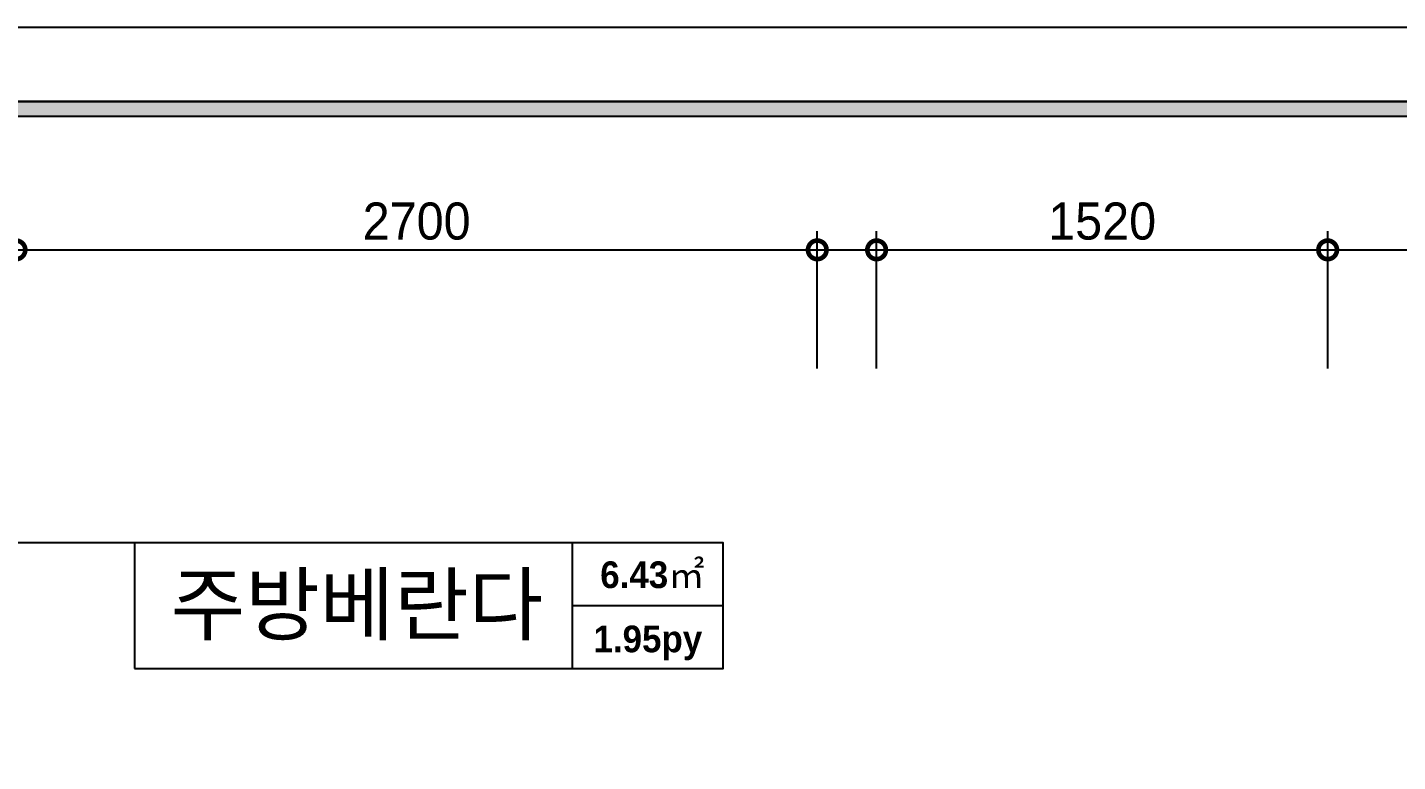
# Model space of a CAD drawing. Header units: millimetres. Extents: x 145965 to 228269, y 99354 to 115204.
# Drawn here: x 179586 to 184203, y 112229 to 114704 of the extents above; entities that cross this region are included whole.
import ezdxf
from ezdxf.enums import TextEntityAlignment as Align

# ---------------------------------------------------------------- set-up
doc = ezdxf.new("R2010")
doc.units = ezdxf.units.MM
doc.header["$LTSCALE"] = 50
for name, color, linetype in [('03-TEXT', 3, 'Continuous'), ('07-DIM WAL', 5, 'Continuous'), ('FORM(YOURNAME)-1', 1, 'Continuous'), ('FORM(YOURNAME)-11', 1, 'Continuous')]:
    doc.layers.add(name, color=color, linetype=linetype)
doc.styles.add('YOURNAME', font='HY울릉도M.TTF')
doc.styles.add('넥슨고딕', font='NEXONLv1GothicBold.ttf')
doc.styles.add('스타일1', font='HY울릉도M.TTF')
doc.styles.add('코레일둥고', font='Korail_Round_Gothic_Medium.ttf')
doc.dimstyles.new('50', dxfattribs={"dimscale": 50, "dimtxt": 2.5, "dimasz": 2.5, "dimexe": 1.25, "dimexo": 2, "dimtad": 1, "dimdec": 0, "dimtxsty": '스타일1', "dimblk": 'DOTSMALL', "dimcen": 2.5, "dimclrd": 1, "dimclre": 1, "dimclrt": 2, "dimadec": 0, "dimazin": 0, "dimtfac": 1, "dimtdec": 0, "dimtix": 1, "dimtmove": 0, "dimatfit": 3, "dimldrblk": 'DOTSMALL', "dimfxl": 1.25, "dimarcsym": 0})

# ---------------------------------------------------------------- blocks, each defined once
blk = doc.blocks.new('FORM-ELEVATION')
at = {"layer": 'FORM(YOURNAME)-11'}
h = blk.add_hatch(color=256, dxfattribs=at)
h.dxf.hatch_style = 1
h.paths.add_polyline_path([(-10309, 35708), (71691, 35708), (71691, 35508), (-10309, 35508)])
h.paths.add_polyline_path([(-10309, -21492), (71691, -21492), (71691, -21692), (-10309, -21692)])
at = {"layer": 'Defpoints', "color": 158}
for points in [[(-10309, -21692), (71691, -21692), (71691, 35708), (-10309, 35708)], [(-8309, 33708), (61071, 33708), (61071, -19692), (-8309, -19692)]]:
    blk.add_lwpolyline(points, close=True, dxfattribs=at)
at = {"layer": 'FORM(YOURNAME)-11', "color": 250}
blk.add_lwpolyline([(-11309, -22692), (72691, -22692), (72691, 36708), (-11309, 36708)], close=True, dxfattribs=at)
at = {"layer": 'FORM(YOURNAME)-11'}
blk.add_lwpolyline([(-10309, 35708), (71691, 35708), (71691, 35508), (-10309, 35508)], close=True, dxfattribs=at)
at = {"layer": 'FORM(YOURNAME)-11', "color": 3, "style": 'YOURNAME'}
for tag, height, p in [('1', 450, (71041, -1219)), ('2', 450, (71041, -1863)), ('3', 450, (71041, -3150)), ('4', 450, (71041, -5081)), ('5', 515, (71041, -7398)), ('6', 515, (71041, -9650)), ('7', 515, (71041, -11903)), ('8', 515, (71041, -14155)), ('9', 515, (71041, -16408)), ('10', 515, (66791, -18596)), ('11', 515, (71041, -18660)), ('12', 515, (66791, -20848)), ('13', 515, (71041, -20848))]:
    blk.add_attdef(tag, text='', height=height, dxfattribs=at).set_placement(p, align=Align.MIDDLE_RIGHT)
blk = doc.blocks.new('_DotSmall')
at = {"color": 0, "linetype": 'ByBlock', "const_width": 0.5}
blk.add_lwpolyline([(-0.0625, 0, 1), (0.0625, 0, 1)], format="xyb", close=True, dxfattribs=at)
blk = doc.blocks.new('*D813')
at = {"layer": '07-DIM WAL', "color": 1, "lineweight": -2}
for p, q in [((179547.9, 113554.4), (179547.9, 114016.9)), ((182247.9, 113554.4), (182247.9, 114016.9)), ((179547.9, 113954.4), (182247.9, 113954.4))]:
    blk.add_line(p, q, dxfattribs=at)
at = {"layer": 'Defpoints', "color": 0}
for p in [(182247.9, 113954.4), (179547.9, 113454.4), (182247.9, 113454.4)]:
    blk.add_point(p, dxfattribs=at)
at = {"layer": '07-DIM WAL', "color": 1, "lineweight": -2, "xscale": 125, "yscale": 125, "zscale": 125, "rotation": 180}
blk.add_blockref('_DotSmall', (179547.9, 113954.4), dxfattribs=at)
at = {"layer": '07-DIM WAL', "color": 1, "lineweight": -2, "xscale": 125, "yscale": 125, "zscale": 125}
blk.add_blockref('_DotSmall', (182247.9, 113954.4), dxfattribs=at)
at = {"layer": '07-DIM WAL', "color": 2, "insert": (180897.9, 114050.7), "char_height": 125, "attachment_point": 5, "style": '스타일1'}
blk.add_mtext('2700', dxfattribs=at)
blk = doc.blocks.new('*D814')
at = {"layer": '07-DIM WAL', "color": 1, "lineweight": -2}
for p, q in [((182447.9, 113554.4), (182447.9, 114016.9)), ((183967.9, 113554.4), (183967.9, 114016.9)), ((182447.9, 113954.4), (183967.9, 113954.4))]:
    blk.add_line(p, q, dxfattribs=at)
at = {"layer": 'Defpoints', "color": 0}
for p in [(183967.9, 113954.4), (182447.9, 113454.4), (183967.9, 113454.4)]:
    blk.add_point(p, dxfattribs=at)
at = {"layer": '07-DIM WAL', "color": 1, "lineweight": -2, "xscale": 125, "yscale": 125, "zscale": 125, "rotation": 180}
blk.add_blockref('_DotSmall', (182447.9, 113954.4), dxfattribs=at)
at = {"layer": '07-DIM WAL', "color": 1, "lineweight": -2, "xscale": 125, "yscale": 125, "zscale": 125}
blk.add_blockref('_DotSmall', (183967.9, 113954.4), dxfattribs=at)
at = {"layer": '07-DIM WAL', "color": 2, "insert": (183207.9, 114050.7), "char_height": 125, "attachment_point": 5, "style": '스타일1'}
blk.add_mtext('1520', dxfattribs=at)

msp = doc.modelspace()

# ---------------------------------------------------------------- linework, layer by layer
at = {"layer": '03-TEXT', "color": 7}
for p, q in [((179947.2, 112967.2), (178240.2, 112967.2)), ((181421.6, 112967.2), (181421.6, 112542.7)), ((181421.6, 112754.9), (181931.2, 112754.9))]:
    msp.add_line(p, q, dxfattribs=at)
msp.add_lwpolyline([(179947.2, 112542.7), (181931.2, 112542.7), (181931.2, 112967.2), (179947.2, 112967.2)], close=True, dxfattribs=at)

# ---------------------------------------------------------------- block references
at = {"layer": 'FORM(YOURNAME)-1', "xscale": 0.2500000000000001, "yscale": 0.2500000000000001, "zscale": 0.2500000000000001}
msp.add_blockref('FORM-ELEVATION', (170792.5, 105527.4), dxfattribs=at)

# ---------------------------------------------------------------- texts
at = {"layer": '03-TEXT'}
for s, height, style, p in [('6.43㎡', 90, '넥슨고딕', (181692.4, 112814.2)), ('주방베란다', 200, '코레일둥고', (180696.7, 112659.3)), ('1.95py', 90, '넥슨고딕', (181677, 112597.7))]:
    msp.add_text(s, height=height, dxfattribs=dict(at, style=style)).set_placement(p, align=Align.CENTER)

# ---------------------------------------------------------------- dimensions: what is measured, and where the dimension line sits
at = {"layer": '07-DIM WAL'}
for base, p1, p2, picture, middle in [((182247.9, 113954.4), (179547.9, 113454.4), (182247.9, 113454.4), '*D813', (180897.9, 114050.7)), ((183967.9, 113954.4), (182447.9, 113454.4), (183967.9, 113454.4), '*D814', (183207.9, 114050.7))]:
    dim = msp.add_linear_dim(base=base, p1=p1, p2=p2, dimstyle='50', override={"dimtfill": 0}, dxfattribs=at)
    dim.commit()
    dim.dimension.update_dxf_attribs({"geometry": picture, "text_midpoint": middle})

doc.saveas('drawing.dxf')
